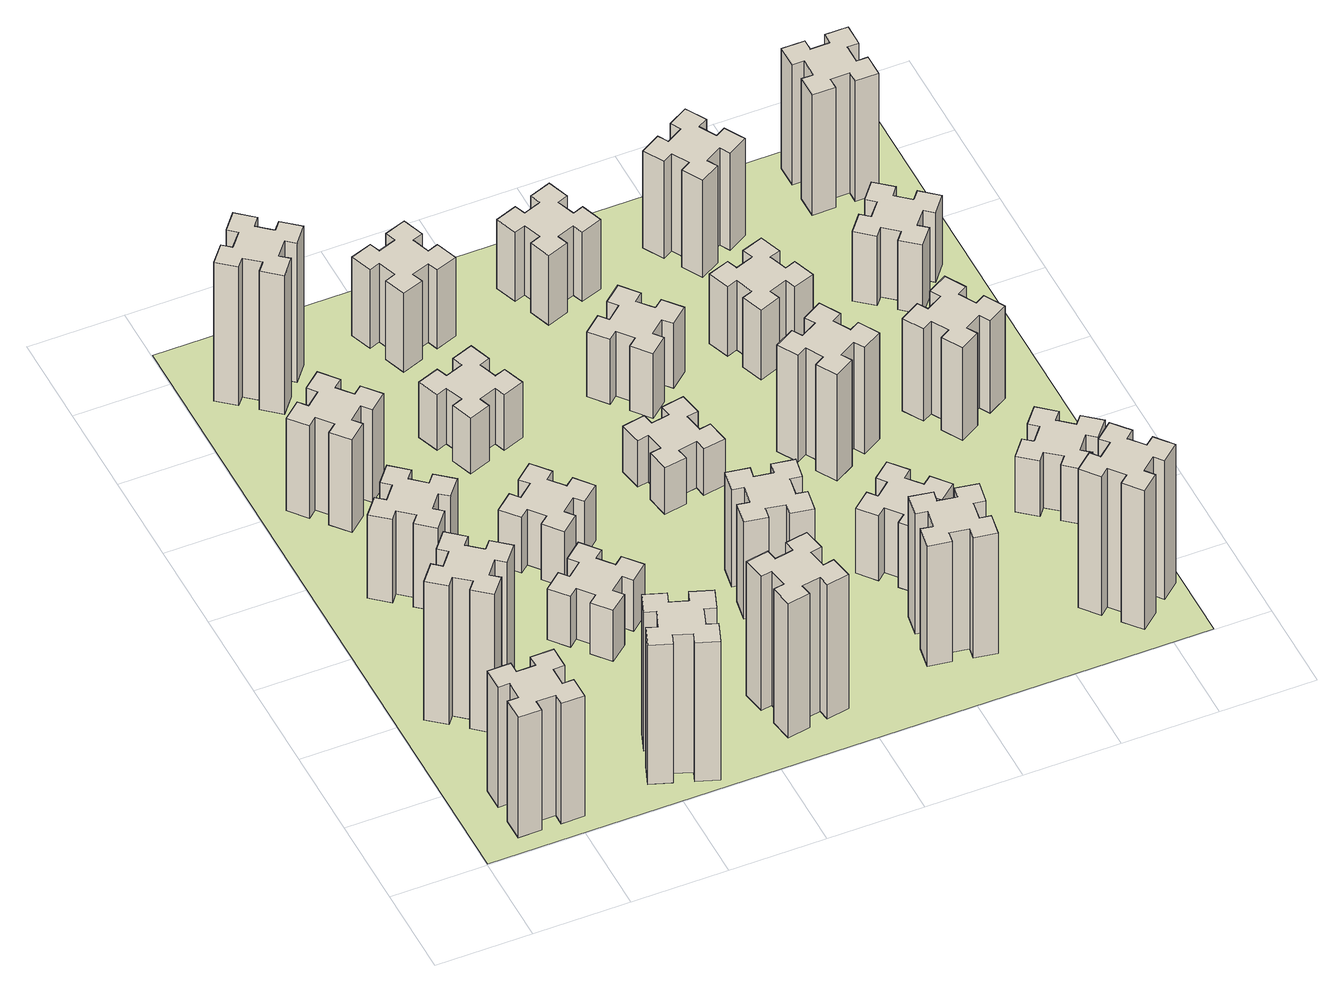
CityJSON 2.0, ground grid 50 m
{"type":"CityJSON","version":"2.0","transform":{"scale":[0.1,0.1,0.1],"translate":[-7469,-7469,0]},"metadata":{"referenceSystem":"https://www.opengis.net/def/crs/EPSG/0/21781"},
"CityObjects":{
"building1":{"type":"Building","attributes":{"class":"1000","function":"1000","usage":"1000","yearOfConstruction":2016,"roofType":"1000","measuredHeight":78,"storeysAboveGround":30,"storeysBelowGround":0},"geometry":[{"type":"Solid","lod":"1","boundaries":[[[[0,1,2,3,4,5,6,7,8,9,10,11,12,13,14,15,16,17,18,19]],[[17,16,20,21]],[[16,15,22,20]],[[15,14,23,22]],[[14,13,24,23]],[[13,12,25,24]],[[12,11,26,25]],[[11,10,27,26]],[[10,9,28,27]],[[9,8,29,28]],[[8,7,30,29]],[[7,6,31,30]],[[6,5,32,31]],[[5,4,33,32]],[[4,3,34,33]],[[3,2,35,34]],[[2,1,36,35]],[[1,0,37,36]],[[0,19,38,37]],[[19,18,39,38]],[[18,17,21,39]],[[24,25,26,27,28,29,30,31,32,33,34,35,36,37,38,39,21,20,22,23]]]]}]},
"building2":{"type":"Building","attributes":{"class":"1000","function":"1000","usage":"1000","yearOfConstruction":2016,"roofType":"1000","measuredHeight":90,"storeysAboveGround":30,"storeysBelowGround":0},"geometry":[{"type":"Solid","lod":"1","boundaries":[[[[40,41,42,43,44,45,46,47,48,49,50,51,52,53,54,55,56,57,58,59]],[[57,56,60,61]],[[56,55,62,60]],[[55,54,63,62]],[[54,53,64,63]],[[53,52,65,64]],[[52,51,66,65]],[[51,50,67,66]],[[50,49,68,67]],[[49,48,69,68]],[[48,47,70,69]],[[47,46,71,70]],[[46,45,72,71]],[[45,44,73,72]],[[44,43,74,73]],[[43,42,75,74]],[[42,41,76,75]],[[41,40,77,76]],[[40,59,78,77]],[[59,58,79,78]],[[58,57,61,79]],[[64,65,66,67,68,69,70,71,72,73,74,75,76,77,78,79,61,60,62,63]]]]}]},
"building3":{"type":"Building","attributes":{"class":"1000","function":"1000","usage":"1000","yearOfConstruction":2016,"roofType":"1000","measuredHeight":54,"storeysAboveGround":30,"storeysBelowGround":0},"geometry":[{"type":"Solid","lod":"1","boundaries":[[[[80,81,82,83,84,85,86,87,88,89,90,91,92,93,94,95,96,97,98,99]],[[97,96,100,101]],[[96,95,102,100]],[[95,94,103,102]],[[94,93,104,103]],[[93,92,105,104]],[[92,91,106,105]],[[91,90,107,106]],[[90,89,108,107]],[[89,88,109,108]],[[88,87,110,109]],[[87,86,111,110]],[[86,85,112,111]],[[85,84,113,112]],[[84,83,114,113]],[[83,82,115,114]],[[82,81,116,115]],[[81,80,117,116]],[[80,99,118,117]],[[99,98,119,118]],[[98,97,101,119]],[[104,105,106,107,108,109,110,111,112,113,114,115,116,117,118,119,101,100,102,103]]]]}]},
"building4":{"type":"Building","attributes":{"class":"1000","function":"1000","usage":"1000","yearOfConstruction":2016,"roofType":"1000","measuredHeight":60,"storeysAboveGround":30,"storeysBelowGround":0},"geometry":[{"type":"Solid","lod":"1","boundaries":[[[[120,121,122,123,124,125,126,127,128,129,130,131,132,133,134,135,136,137,138,139]],[[137,136,140,141]],[[136,135,142,140]],[[135,134,143,142]],[[134,133,144,143]],[[133,132,145,144]],[[132,131,146,145]],[[131,130,147,146]],[[130,129,148,147]],[[129,128,149,148]],[[128,127,150,149]],[[127,126,151,150]],[[126,125,152,151]],[[125,124,153,152]],[[124,123,154,153]],[[123,122,155,154]],[[122,121,156,155]],[[121,120,157,156]],[[120,139,158,157]],[[139,138,159,158]],[[138,137,141,159]],[[144,145,146,147,148,149,150,151,152,153,154,155,156,157,158,159,141,140,142,143]]]]}]},
"building5":{"type":"Building","attributes":{"class":"1000","function":"1000","usage":"1000","yearOfConstruction":2016,"roofType":"1000","measuredHeight":90,"storeysAboveGround":30,"storeysBelowGround":0},"geometry":[{"type":"Solid","lod":"1","boundaries":[[[[160,161,162,163,164,165,166,167,168,169,170,171,172,173,174,175,176,177,178,179]],[[177,176,180,181]],[[176,175,182,180]],[[175,174,183,182]],[[174,173,184,183]],[[173,172,185,184]],[[172,171,186,185]],[[171,170,187,186]],[[170,169,188,187]],[[169,168,189,188]],[[168,167,190,189]],[[167,166,191,190]],[[166,165,192,191]],[[165,164,193,192]],[[164,163,194,193]],[[163,162,195,194]],[[162,161,196,195]],[[161,160,197,196]],[[160,179,198,197]],[[179,178,199,198]],[[178,177,181,199]],[[184,185,186,187,188,189,190,191,192,193,194,195,196,197,198,199,181,180,182,183]]]]}]},
"building6":{"type":"Building","attributes":{"class":"1000","function":"1000","usage":"1000","yearOfConstruction":2016,"roofType":"1000","measuredHeight":90,"storeysAboveGround":30,"storeysBelowGround":0},"geometry":[{"type":"Solid","lod":"1","boundaries":[[[[200,201,202,203,204,205,206,207,208,209,210,211,212,213,214,215,216,217,218,219]],[[217,216,220,221]],[[216,215,222,220]],[[215,214,223,222]],[[214,213,224,223]],[[213,212,225,224]],[[212,211,226,225]],[[211,210,227,226]],[[210,209,228,227]],[[209,208,229,228]],[[208,207,230,229]],[[207,206,231,230]],[[206,205,232,231]],[[205,204,233,232]],[[204,203,234,233]],[[203,202,235,234]],[[202,201,236,235]],[[201,200,237,236]],[[200,219,238,237]],[[219,218,239,238]],[[218,217,221,239]],[[224,225,226,227,228,229,230,231,232,233,234,235,236,237,238,239,221,220,222,223]]]]}]},
"building7":{"type":"Building","attributes":{"class":"1000","function":"1000","usage":"1000","yearOfConstruction":2016,"roofType":"1000","measuredHeight":33,"storeysAboveGround":30,"storeysBelowGround":0},"geometry":[{"type":"Solid","lod":"1","boundaries":[[[[240,241,242,243,244,245,246,247,248,249,250,251,252,253,254,255,256,257,258,259]],[[257,256,260,261]],[[256,255,262,260]],[[255,254,263,262]],[[254,253,264,263]],[[253,252,265,264]],[[252,251,266,265]],[[251,250,267,266]],[[250,249,268,267]],[[249,248,269,268]],[[248,247,270,269]],[[247,246,271,270]],[[246,245,272,271]],[[245,244,273,272]],[[244,243,274,273]],[[243,242,275,274]],[[242,241,276,275]],[[241,240,277,276]],[[240,259,278,277]],[[259,258,279,278]],[[258,257,261,279]],[[264,265,266,267,268,269,270,271,272,273,274,275,276,277,278,279,261,260,262,263]]]]}]},
"building8":{"type":"Building","attributes":{"class":"1000","function":"1000","usage":"1000","yearOfConstruction":2016,"roofType":"1000","measuredHeight":36,"storeysAboveGround":30,"storeysBelowGround":0},"geometry":[{"type":"Solid","lod":"1","boundaries":[[[[280,281,282,283,284,285,286,287,288,289,290,291,292,293,294,295,296,297,298,299]],[[297,296,300,301]],[[296,295,302,300]],[[295,294,303,302]],[[294,293,304,303]],[[293,292,305,304]],[[292,291,306,305]],[[291,290,307,306]],[[290,289,308,307]],[[289,288,309,308]],[[288,287,310,309]],[[287,286,311,310]],[[286,285,312,311]],[[285,284,313,312]],[[284,283,314,313]],[[283,282,315,314]],[[282,281,316,315]],[[281,280,317,316]],[[280,299,318,317]],[[299,298,319,318]],[[298,297,301,319]],[[304,305,306,307,308,309,310,311,312,313,314,315,316,317,318,319,301,300,302,303]]]]}]},
"building9":{"type":"Building","attributes":{"class":"1000","function":"1000","usage":"1000","yearOfConstruction":2016,"roofType":"1000","measuredHeight":87,"storeysAboveGround":30,"storeysBelowGround":0},"geometry":[{"type":"Solid","lod":"1","boundaries":[[[[320,321,322,323,324,325,326,327,328,329,330,331,332,333,334,335,336,337,338,339]],[[337,336,340,341]],[[336,335,342,340]],[[335,334,343,342]],[[334,333,344,343]],[[333,332,345,344]],[[332,331,346,345]],[[331,330,347,346]],[[330,329,348,347]],[[329,328,349,348]],[[328,327,350,349]],[[327,326,351,350]],[[326,325,352,351]],[[325,324,353,352]],[[324,323,354,353]],[[323,322,355,354]],[[322,321,356,355]],[[321,320,357,356]],[[320,339,358,357]],[[339,338,359,358]],[[338,337,341,359]],[[344,345,346,347,348,349,350,351,352,353,354,355,356,357,358,359,341,340,342,343]]]]}]},
"building10":{"type":"Building","attributes":{"class":"1000","function":"1000","usage":"1000","yearOfConstruction":2016,"roofType":"1000","measuredHeight":36,"storeysAboveGround":30,"storeysBelowGround":0},"geometry":[{"type":"Solid","lod":"1","boundaries":[[[[360,361,362,363,364,365,366,367,368,369,370,371,372,373,374,375,376,377,378,379]],[[377,376,380,381]],[[376,375,382,380]],[[375,374,383,382]],[[374,373,384,383]],[[373,372,385,384]],[[372,371,386,385]],[[371,370,387,386]],[[370,369,388,387]],[[369,368,389,388]],[[368,367,390,389]],[[367,366,391,390]],[[366,365,392,391]],[[365,364,393,392]],[[364,363,394,393]],[[363,362,395,394]],[[362,361,396,395]],[[361,360,397,396]],[[360,379,398,397]],[[379,378,399,398]],[[378,377,381,399]],[[384,385,386,387,388,389,390,391,392,393,394,395,396,397,398,399,381,380,382,383]]]]}]},
"building11":{"type":"Building","attributes":{"class":"1000","function":"1000","usage":"1000","yearOfConstruction":2016,"roofType":"1000","measuredHeight":51,"storeysAboveGround":30,"storeysBelowGround":0},"geometry":[{"type":"Solid","lod":"1","boundaries":[[[[400,401,402,403,404,405,406,407,408,409,410,411,412,413,414,415,416,417,418,419]],[[417,416,420,421]],[[416,415,422,420]],[[415,414,423,422]],[[414,413,424,423]],[[413,412,425,424]],[[412,411,426,425]],[[411,410,427,426]],[[410,409,428,427]],[[409,408,429,428]],[[408,407,430,429]],[[407,406,431,430]],[[406,405,432,431]],[[405,404,433,432]],[[404,403,434,433]],[[403,402,435,434]],[[402,401,436,435]],[[401,400,437,436]],[[400,419,438,437]],[[419,418,439,438]],[[418,417,421,439]],[[424,425,426,427,428,429,430,431,432,433,434,435,436,437,438,439,421,420,422,423]]]]}]},
"building12":{"type":"Building","attributes":{"class":"1000","function":"1000","usage":"1000","yearOfConstruction":2016,"roofType":"1000","measuredHeight":63,"storeysAboveGround":30,"storeysBelowGround":0},"geometry":[{"type":"Solid","lod":"1","boundaries":[[[[440,441,442,443,444,445,446,447,448,449,450,451,452,453,454,455,456,457,458,459]],[[457,456,460,461]],[[456,455,462,460]],[[455,454,463,462]],[[454,453,464,463]],[[453,452,465,464]],[[452,451,466,465]],[[451,450,467,466]],[[450,449,468,467]],[[449,448,469,468]],[[448,447,470,469]],[[447,446,471,470]],[[446,445,472,471]],[[445,444,473,472]],[[444,443,474,473]],[[443,442,475,474]],[[442,441,476,475]],[[441,440,477,476]],[[440,459,478,477]],[[459,458,479,478]],[[458,457,461,479]],[[464,465,466,467,468,469,470,471,472,473,474,475,476,477,478,479,461,460,462,463]]]]}]},
"building13":{"type":"Building","attributes":{"class":"1000","function":"1000","usage":"1000","yearOfConstruction":2016,"roofType":"1000","measuredHeight":30,"storeysAboveGround":30,"storeysBelowGround":0},"geometry":[{"type":"Solid","lod":"1","boundaries":[[[[480,481,482,483,484,485,486,487,488,489,490,491,492,493,494,495,496,497,498,499]],[[497,496,500,501]],[[496,495,502,500]],[[495,494,503,502]],[[494,493,504,503]],[[493,492,505,504]],[[492,491,506,505]],[[491,490,507,506]],[[490,489,508,507]],[[489,488,509,508]],[[488,487,510,509]],[[487,486,511,510]],[[486,485,512,511]],[[485,484,513,512]],[[484,483,514,513]],[[483,482,515,514]],[[482,481,516,515]],[[481,480,517,516]],[[480,499,518,517]],[[499,498,519,518]],[[498,497,501,519]],[[504,505,506,507,508,509,510,511,512,513,514,515,516,517,518,519,501,500,502,503]]]]}]},
"building14":{"type":"Building","attributes":{"class":"1000","function":"1000","usage":"1000","yearOfConstruction":2016,"roofType":"1000","measuredHeight":42,"storeysAboveGround":30,"storeysBelowGround":0},"geometry":[{"type":"Solid","lod":"1","boundaries":[[[[520,521,522,523,524,525,526,527,528,529,530,531,532,533,534,535,536,537,538,539]],[[537,536,540,541]],[[536,535,542,540]],[[535,534,543,542]],[[534,533,544,543]],[[533,532,545,544]],[[532,531,546,545]],[[531,530,547,546]],[[530,529,548,547]],[[529,528,549,548]],[[528,527,550,549]],[[527,526,551,550]],[[526,525,552,551]],[[525,524,553,552]],[[524,523,554,553]],[[523,522,555,554]],[[522,521,556,555]],[[521,520,557,556]],[[520,539,558,557]],[[539,538,559,558]],[[538,537,541,559]],[[544,545,546,547,548,549,550,551,552,553,554,555,556,557,558,559,541,540,542,543]]]]}]},
"building15":{"type":"Building","attributes":{"class":"1000","function":"1000","usage":"1000","yearOfConstruction":2016,"roofType":"1000","measuredHeight":78,"storeysAboveGround":30,"storeysBelowGround":0},"geometry":[{"type":"Solid","lod":"1","boundaries":[[[[560,561,562,563,564,565,566,567,568,569,570,571,572,573,574,575,576,577,578,579]],[[577,576,580,581]],[[576,575,582,580]],[[575,574,583,582]],[[574,573,584,583]],[[573,572,585,584]],[[572,571,586,585]],[[571,570,587,586]],[[570,569,588,587]],[[569,568,589,588]],[[568,567,590,589]],[[567,566,591,590]],[[566,565,592,591]],[[565,564,593,592]],[[564,563,594,593]],[[563,562,595,594]],[[562,561,596,595]],[[561,560,597,596]],[[560,579,598,597]],[[579,578,599,598]],[[578,577,581,599]],[[584,585,586,587,588,589,590,591,592,593,594,595,596,597,598,599,581,580,582,583]]]]}]},
"building16":{"type":"Building","attributes":{"class":"1000","function":"1000","usage":"1000","yearOfConstruction":2016,"roofType":"1000","measuredHeight":45,"storeysAboveGround":30,"storeysBelowGround":0},"geometry":[{"type":"Solid","lod":"1","boundaries":[[[[600,601,602,603,604,605,606,607,608,609,610,611,612,613,614,615,616,617,618,619]],[[617,616,620,621]],[[616,615,622,620]],[[615,614,623,622]],[[614,613,624,623]],[[613,612,625,624]],[[612,611,626,625]],[[611,610,627,626]],[[610,609,628,627]],[[609,608,629,628]],[[608,607,630,629]],[[607,606,631,630]],[[606,605,632,631]],[[605,604,633,632]],[[604,603,634,633]],[[603,602,635,634]],[[602,601,636,635]],[[601,600,637,636]],[[600,619,638,637]],[[619,618,639,638]],[[618,617,621,639]],[[624,625,626,627,628,629,630,631,632,633,634,635,636,637,638,639,621,620,622,623]]]]}]},
"building17":{"type":"Building","attributes":{"class":"1000","function":"1000","usage":"1000","yearOfConstruction":2016,"roofType":"1000","measuredHeight":42,"storeysAboveGround":30,"storeysBelowGround":0},"geometry":[{"type":"Solid","lod":"1","boundaries":[[[[640,641,642,643,644,645,646,647,648,649,650,651,652,653,654,655,656,657,658,659]],[[657,656,660,661]],[[656,655,662,660]],[[655,654,663,662]],[[654,653,664,663]],[[653,652,665,664]],[[652,651,666,665]],[[651,650,667,666]],[[650,649,668,667]],[[649,648,669,668]],[[648,647,670,669]],[[647,646,671,670]],[[646,645,672,671]],[[645,644,673,672]],[[644,643,674,673]],[[643,642,675,674]],[[642,641,676,675]],[[641,640,677,676]],[[640,659,678,677]],[[659,658,679,678]],[[658,657,661,679]],[[664,665,666,667,668,669,670,671,672,673,674,675,676,677,678,679,661,660,662,663]]]]}]},
"building18":{"type":"Building","attributes":{"class":"1000","function":"1000","usage":"1000","yearOfConstruction":2016,"roofType":"1000","measuredHeight":69,"storeysAboveGround":30,"storeysBelowGround":0},"geometry":[{"type":"Solid","lod":"1","boundaries":[[[[680,681,682,683,684,685,686,687,688,689,690,691,692,693,694,695,696,697,698,699]],[[697,696,700,701]],[[696,695,702,700]],[[695,694,703,702]],[[694,693,704,703]],[[693,692,705,704]],[[692,691,706,705]],[[691,690,707,706]],[[690,689,708,707]],[[689,688,709,708]],[[688,687,710,709]],[[687,686,711,710]],[[686,685,712,711]],[[685,684,713,712]],[[684,683,714,713]],[[683,682,715,714]],[[682,681,716,715]],[[681,680,717,716]],[[680,699,718,717]],[[699,698,719,718]],[[698,697,701,719]],[[704,705,706,707,708,709,710,711,712,713,714,715,716,717,718,719,701,700,702,703]]]]}]},
"building19":{"type":"Building","attributes":{"class":"1000","function":"1000","usage":"1000","yearOfConstruction":2016,"roofType":"1000","measuredHeight":45,"storeysAboveGround":30,"storeysBelowGround":0},"geometry":[{"type":"Solid","lod":"1","boundaries":[[[[720,721,722,723,724,725,726,727,728,729,730,731,732,733,734,735,736,737,738,739]],[[737,736,740,741]],[[736,735,742,740]],[[735,734,743,742]],[[734,733,744,743]],[[733,732,745,744]],[[732,731,746,745]],[[731,730,747,746]],[[730,729,748,747]],[[729,728,749,748]],[[728,727,750,749]],[[727,726,751,750]],[[726,725,752,751]],[[725,724,753,752]],[[724,723,754,753]],[[723,722,755,754]],[[722,721,756,755]],[[721,720,757,756]],[[720,739,758,757]],[[739,738,759,758]],[[738,737,741,759]],[[744,745,746,747,748,749,750,751,752,753,754,755,756,757,758,759,741,740,742,743]]]]}]},
"building20":{"type":"Building","attributes":{"class":"1000","function":"1000","usage":"1000","yearOfConstruction":2016,"roofType":"1000","measuredHeight":90,"storeysAboveGround":30,"storeysBelowGround":0},"geometry":[{"type":"Solid","lod":"1","boundaries":[[[[760,761,762,763,764,765,766,767,768,769,770,771,772,773,774,775,776,777,778,779]],[[777,776,780,781]],[[776,775,782,780]],[[775,774,783,782]],[[774,773,784,783]],[[773,772,785,784]],[[772,771,786,785]],[[771,770,787,786]],[[770,769,788,787]],[[769,768,789,788]],[[768,767,790,789]],[[767,766,791,790]],[[766,765,792,791]],[[765,764,793,792]],[[764,763,794,793]],[[763,762,795,794]],[[762,761,796,795]],[[761,760,797,796]],[[760,779,798,797]],[[779,778,799,798]],[[778,777,781,799]],[[784,785,786,787,788,789,790,791,792,793,794,795,796,797,798,799,781,780,782,783]]]]}]},
"building21":{"type":"Building","attributes":{"class":"1000","function":"1000","usage":"1000","yearOfConstruction":2016,"roofType":"1000","measuredHeight":63,"storeysAboveGround":30,"storeysBelowGround":0},"geometry":[{"type":"Solid","lod":"1","boundaries":[[[[800,801,802,803,804,805,806,807,808,809,810,811,812,813,814,815,816,817,818,819]],[[817,816,820,821]],[[816,815,822,820]],[[815,814,823,822]],[[814,813,824,823]],[[813,812,825,824]],[[812,811,826,825]],[[811,810,827,826]],[[810,809,828,827]],[[809,808,829,828]],[[808,807,830,829]],[[807,806,831,830]],[[806,805,832,831]],[[805,804,833,832]],[[804,803,834,833]],[[803,802,835,834]],[[802,801,836,835]],[[801,800,837,836]],[[800,819,838,837]],[[819,818,839,838]],[[818,817,821,839]],[[824,825,826,827,828,829,830,831,832,833,834,835,836,837,838,839,821,820,822,823]]]]}]},
"building22":{"type":"Building","attributes":{"class":"1000","function":"1000","usage":"1000","yearOfConstruction":2016,"roofType":"1000","measuredHeight":36,"storeysAboveGround":30,"storeysBelowGround":0},"geometry":[{"type":"Solid","lod":"1","boundaries":[[[[840,841,842,843,844,845,846,847,848,849,850,851,852,853,854,855,856,857,858,859]],[[857,856,860,861]],[[856,855,862,860]],[[855,854,863,862]],[[854,853,864,863]],[[853,852,865,864]],[[852,851,866,865]],[[851,850,867,866]],[[850,849,868,867]],[[849,848,869,868]],[[848,847,870,869]],[[847,846,871,870]],[[846,845,872,871]],[[845,844,873,872]],[[844,843,874,873]],[[843,842,875,874]],[[842,841,876,875]],[[841,840,877,876]],[[840,859,878,877]],[[859,858,879,878]],[[858,857,861,879]],[[864,865,866,867,868,869,870,871,872,873,874,875,876,877,878,879,861,860,862,863]]]]}]},
"building23":{"type":"Building","attributes":{"class":"1000","function":"1000","usage":"1000","yearOfConstruction":2016,"roofType":"1000","measuredHeight":60,"storeysAboveGround":30,"storeysBelowGround":0},"geometry":[{"type":"Solid","lod":"1","boundaries":[[[[880,881,882,883,884,885,886,887,888,889,890,891,892,893,894,895,896,897,898,899]],[[897,896,900,901]],[[896,895,902,900]],[[895,894,903,902]],[[894,893,904,903]],[[893,892,905,904]],[[892,891,906,905]],[[891,890,907,906]],[[890,889,908,907]],[[889,888,909,908]],[[888,887,910,909]],[[887,886,911,910]],[[886,885,912,911]],[[885,884,913,912]],[[884,883,914,913]],[[883,882,915,914]],[[882,881,916,915]],[[881,880,917,916]],[[880,899,918,917]],[[899,898,919,918]],[[898,897,901,919]],[[904,905,906,907,908,909,910,911,912,913,914,915,916,917,918,919,901,900,902,903]]]]}]},
"building24":{"type":"Building","attributes":{"class":"1000","function":"1000","usage":"1000","yearOfConstruction":2016,"roofType":"1000","measuredHeight":45,"storeysAboveGround":30,"storeysBelowGround":0},"geometry":[{"type":"Solid","lod":"1","boundaries":[[[[920,921,922,923,924,925,926,927,928,929,930,931,932,933,934,935,936,937,938,939]],[[937,936,940,941]],[[936,935,942,940]],[[935,934,943,942]],[[934,933,944,943]],[[933,932,945,944]],[[932,931,946,945]],[[931,930,947,946]],[[930,929,948,947]],[[929,928,949,948]],[[928,927,950,949]],[[927,926,951,950]],[[926,925,952,951]],[[925,924,953,952]],[[924,923,954,953]],[[923,922,955,954]],[[922,921,956,955]],[[921,920,957,956]],[[920,939,958,957]],[[939,938,959,958]],[[938,937,941,959]],[[944,945,946,947,948,949,950,951,952,953,954,955,956,957,958,959,941,940,942,943]]]]}]},
"building25":{"type":"Building","attributes":{"class":"1000","function":"1000","usage":"1000","yearOfConstruction":2016,"roofType":"1000","measuredHeight":78,"storeysAboveGround":30,"storeysBelowGround":0},"geometry":[{"type":"Solid","lod":"1","boundaries":[[[[960,961,962,963,964,965,966,967,968,969,970,971,972,973,974,975,976,977,978,979]],[[977,976,980,981]],[[976,975,982,980]],[[975,974,983,982]],[[974,973,984,983]],[[973,972,985,984]],[[972,971,986,985]],[[971,970,987,986]],[[970,969,988,987]],[[969,968,989,988]],[[968,967,990,989]],[[967,966,991,990]],[[966,965,992,991]],[[965,964,993,992]],[[964,963,994,993]],[[963,962,995,994]],[[962,961,996,995]],[[961,960,997,996]],[[960,979,998,997]],[[979,978,999,998]],[[978,977,981,999]],[[984,985,986,987,988,989,990,991,992,993,994,995,996,997,998,999,981,980,982,983]]]]}]},
"landuse1":{"type":"LandUse","attributes":{"name":"plot1","function":"1010"},"geometry":[{"type":"MultiSurface","lod":"1","boundaries":[[[1000,1001,1002,1003]]]}]}
},
"vertices":[
[265,325,0],[265,225,0],[205,225,0],[205,105,0],[325,105,0],[325,165,0],[425,165,0],[425,105,0],[545,105,0],[545,225,0],[485,225,0],[485,325,0],[545,325,0],[545,445,0],[425,445,0],[425,385,0],[325,385,0],[325,445,0],[205,445,0],[205,325,0],[325,385,780],[325,445,780],[425,385,780],[425,445,780],[545,445,780],[545,325,780],[485,325,780],[485,225,780],[545,225,780],[545,105,780],[425,105,780],[425,165,780],[325,165,780],[325,105,780],[205,105,780],[205,225,780],[265,225,780],[265,325,780],[205,325,780],[205,445,780],
[484,1067,0],[408,1132,0],[446,1178,0],[354,1255,0],[277,1163,0],[323,1124,0],[259,1048,0],[213,1086,0],[136,994,0],[228,917,0],[266,963,0],[343,899,0],[304,853,0],[396,776,0],[473,868,0],[427,906,0],[492,983,0],[538,944,0],[615,1036,0],[523,1113,0],[492,983,900],[538,944,900],[427,906,900],[473,868,900],[396,776,900],[304,853,900],[343,899,900],[266,963,900],[228,917,900],[136,994,900],[213,1086,900],[259,1048,900],[323,1124,900],[277,1163,900],[354,1255,900],[446,1178,900],[408,1132,900],[484,1067,900],[523,1113,900],[615,1036,900],
[584,1907,0],[508,1972,0],[546,2018,0],[454,2095,0],[377,2003,0],[423,1964,0],[359,1888,0],[313,1926,0],[236,1834,0],[328,1757,0],[366,1803,0],[443,1739,0],[404,1693,0],[496,1616,0],[573,1708,0],[527,1746,0],[592,1823,0],[638,1784,0],[715,1876,0],[623,1953,0],[592,1823,540],[638,1784,540],[527,1746,540],[573,1708,540],[496,1616,540],[404,1693,540],[443,1739,540],[366,1803,540],[328,1757,540],[236,1834,540],[313,1926,540],[359,1888,540],[423,1964,540],[377,2003,540],[454,2095,540],[546,2018,540],[508,1972,540],[584,1907,540],[623,1953,540],[715,1876,540],
[492,2528,0],[427,2604,0],[473,2643,0],[396,2735,0],[304,2658,0],[343,2612,0],[266,2547,0],[228,2593,0],[136,2516,0],[213,2424,0],[259,2463,0],[323,2386,0],[277,2348,0],[354,2256,0],[446,2333,0],[408,2379,0],[484,2443,0],[523,2397,0],[615,2474,0],[538,2566,0],[484,2443,600],[523,2397,600],[408,2379,600],[446,2333,600],[354,2256,600],[277,2348,600],[323,2386,600],[259,2463,600],[213,2424,600],[136,2516,600],[228,2593,600],[266,2547,600],[343,2612,600],[304,2658,600],[396,2735,600],[473,2643,600],[427,2604,600],[492,2528,600],[538,2566,600],[615,2474,600],
[1029,360,0],[995,266,0],[939,287,0],[897,174,0],[1010,133,0],[1031,189,0],[1125,155,0],[1104,99,0],[1217,57,0],[1258,170,0],[1202,191,0],[1236,285,0],[1292,264,0],[1333,377,0],[1220,418,0],[1200,362,0],[1106,396,0],[1127,452,0],[1014,493,0],[973,380,0],[1106,396,900],[1127,452,900],[1200,362,900],[1220,418,900],[1333,377,900],[1292,264,900],[1236,285,900],[1202,191,900],[1258,170,900],[1217,57,900],[1104,99,900],[1125,155,900],[1031,189,900],[1010,133,900],[897,174,900],[939,287,900],[995,266,900],[1029,360,900],[973,380,900],[1014,493,900],
[484,3387,0],[408,3452,0],[446,3498,0],[354,3575,0],[277,3483,0],[323,3444,0],[259,3368,0],[213,3406,0],[136,3314,0],[228,3237,0],[266,3283,0],[343,3219,0],[304,3173,0],[396,3096,0],[473,3188,0],[427,3226,0],[492,3303,0],[538,3264,0],[615,3356,0],[523,3433,0],[492,3303,900],[538,3264,900],[427,3226,900],[473,3188,900],[396,3096,900],[304,3173,900],[343,3219,900],[266,3283,900],[228,3237,900],[136,3314,900],[213,3406,900],[259,3368,900],[323,3444,900],[277,3483,900],[354,3575,900],[446,3498,900],[408,3452,900],[484,3387,900],[523,3433,900],[615,3356,900],
[1083,1332,0],[1006,1267,0],[968,1313,0],[876,1236,0],[953,1144,0],[999,1183,0],[1063,1106,0],[1017,1068,0],[1094,976,0],[1186,1053,0],[1148,1099,0],[1224,1163,0],[1263,1117,0],[1355,1194,0],[1278,1286,0],[1232,1248,0],[1167,1324,0],[1213,1363,0],[1136,1455,0],[1044,1378,0],[1167,1324,330],[1213,1363,330],[1232,1248,330],[1278,1286,330],[1355,1194,330],[1263,1117,330],[1224,1163,330],[1148,1099,330],[1186,1053,330],[1094,976,330],[1017,1068,330],[1063,1106,330],[999,1183,330],[953,1144,330],[876,1236,330],[968,1313,330],[1006,1267,330],[1083,1332,330],[1044,1378,330],[1136,1455,330],
[999,1723,0],[1063,1646,0],[1017,1608,0],[1094,1516,0],[1186,1593,0],[1148,1639,0],[1224,1703,0],[1263,1657,0],[1355,1734,0],[1278,1826,0],[1232,1788,0],[1167,1864,0],[1213,1903,0],[1136,1995,0],[1044,1918,0],[1083,1872,0],[1006,1807,0],[968,1853,0],[876,1776,0],[953,1684,0],[1006,1807,360],[968,1853,360],[1083,1872,360],[1044,1918,360],[1136,1995,360],[1213,1903,360],[1167,1864,360],[1232,1788,360],[1278,1826,360],[1355,1734,360],[1263,1657,360],[1224,1703,360],[1148,1639,360],[1186,1593,360],[1094,1516,360],[1017,1608,360],[1063,1646,360],[999,1723,360],[953,1684,360],[876,1776,360],
[1785,492,0],[1687,475,0],[1677,534,0],[1558,513,0],[1579,395,0],[1638,405,0],[1656,307,0],[1597,297,0],[1617,178,0],[1736,199,0],[1725,258,0],[1824,276,0],[1834,217,0],[1952,237,0],[1931,356,0],[1872,345,0],[1855,444,0],[1914,454,0],[1893,572,0],[1775,551,0],[1855,444,870],[1914,454,870],[1872,345,870],[1931,356,870],[1952,237,870],[1834,217,870],[1824,276,870],[1725,258,870],[1736,199,870],[1617,178,870],[1597,297,870],[1656,307,870],[1638,405,870],[1579,395,870],[1558,513,870],[1677,534,870],[1687,475,870],[1785,492,870],[1775,551,870],[1893,572,870],
[1125,2716,0],[1031,2682,0],[1010,2738,0],[897,2697,0],[939,2584,0],[995,2605,0],[1029,2511,0],[973,2490,0],[1014,2377,0],[1127,2419,0],[1106,2475,0],[1200,2509,0],[1220,2453,0],[1333,2494,0],[1292,2607,0],[1236,2586,0],[1202,2680,0],[1258,2700,0],[1217,2813,0],[1104,2772,0],[1202,2680,360],[1258,2700,360],[1236,2586,360],[1292,2607,360],[1333,2494,360],[1220,2453,360],[1200,2509,360],[1106,2475,360],[1127,2419,360],[1014,2377,360],[973,2490,360],[1029,2511,360],[995,2605,360],[939,2584,360],[897,2697,360],[1010,2738,360],[1031,2682,360],[1125,2716,360],[1104,2772,360],[1217,2813,360],
[1125,3456,0],[1031,3422,0],[1010,3478,0],[897,3437,0],[939,3324,0],[995,3345,0],[1029,3251,0],[973,3230,0],[1014,3117,0],[1127,3159,0],[1106,3215,0],[1200,3249,0],[1220,3193,0],[1333,3234,0],[1292,3347,0],[1236,3326,0],[1202,3420,0],[1258,3440,0],[1217,3553,0],[1104,3512,0],[1202,3420,510],[1258,3440,510],[1236,3326,510],[1292,3347,510],[1333,3234,510],[1220,3193,510],[1200,3249,510],[1106,3215,510],[1127,3159,510],[1014,3117,510],[973,3230,510],[1029,3251,510],[995,3345,510],[939,3324,510],[897,3437,510],[1010,3478,510],[1031,3422,510],[1125,3456,510],[1104,3512,510],[1217,3553,510],
[2055,1047,0],[2072,1145,0],[2131,1135,0],[2152,1253,0],[2034,1274,0],[2024,1215,0],[1925,1232,0],[1936,1291,0],[1817,1312,0],[1797,1194,0],[1856,1184,0],[1838,1085,0],[1779,1096,0],[1758,977,0],[1877,957,0],[1887,1016,0],[1985,998,0],[1975,939,0],[2093,918,0],[2114,1037,0],[1985,998,630],[1975,939,630],[1887,1016,630],[1877,957,630],[1758,977,630],[1779,1096,630],[1838,1085,630],[1856,1184,630],[1797,1194,630],[1817,1312,630],[1936,1291,630],[1925,1232,630],[2024,1215,630],[2034,1274,630],[2152,1253,630],[2131,1135,630],[2072,1145,630],[2055,1047,630],[2114,1037,630],[2093,918,630],
[1972,1925,0],[1955,2024,0],[2014,2034,0],[1993,2152,0],[1875,2131,0],[1885,2072,0],[1787,2055,0],[1777,2114,0],[1658,2093,0],[1679,1975,0],[1738,1985,0],[1756,1887,0],[1697,1877,0],[1717,1758,0],[1836,1779,0],[1825,1838,0],[1924,1856,0],[1934,1797,0],[2052,1817,0],[2031,1936,0],[1924,1856,300],[1934,1797,300],[1825,1838,300],[1836,1779,300],[1717,1758,300],[1697,1877,300],[1756,1887,300],[1738,1985,300],[1679,1975,300],[1658,2093,300],[1777,2114,300],[1787,2055,300],[1885,2072,300],[1875,2131,300],[1993,2152,300],[2014,2034,300],[1955,2024,300],[1972,1925,300],[2031,1936,300],[2052,1817,300],
[1988,2479,0],[2064,2543,0],[2103,2497,0],[2195,2574,0],[2118,2666,0],[2072,2628,0],[2007,2704,0],[2053,2743,0],[1976,2835,0],[1884,2758,0],[1923,2712,0],[1846,2647,0],[1808,2693,0],[1716,2616,0],[1793,2524,0],[1839,2563,0],[1903,2486,0],[1857,2448,0],[1934,2356,0],[2026,2433,0],[1903,2486,420],[1857,2448,420],[1839,2563,420],[1793,2524,420],[1716,2616,420],[1808,2693,420],[1846,2647,420],[1923,2712,420],[1884,2758,420],[1976,2835,420],[2053,2743,420],[2007,2704,420],[2072,2628,420],[2118,2666,420],[2195,2574,420],[2103,2497,420],[2064,2543,420],[1988,2479,420],[2026,2433,420],[1934,2356,420],
[2496,544,0],[2478,445,0],[2419,456,0],[2398,337,0],[2517,317,0],[2527,376,0],[2625,358,0],[2615,299,0],[2733,278,0],[2754,397,0],[2695,407,0],[2712,505,0],[2771,495,0],[2792,613,0],[2674,634,0],[2664,575,0],[2565,592,0],[2576,651,0],[2457,672,0],[2437,554,0],[2565,592,780],[2576,651,780],[2664,575,780],[2674,634,780],[2792,613,780],[2771,495,780],[2712,505,780],[2695,407,780],[2754,397,780],[2733,278,780],[2615,299,780],[2625,358,780],[2527,376,780],[2517,317,780],[2398,337,780],[2419,456,780],[2478,445,780],[2496,544,780],[2437,554,780],[2457,672,780],
[1865,3456,0],[1771,3422,0],[1750,3478,0],[1637,3437,0],[1679,3324,0],[1735,3345,0],[1769,3251,0],[1713,3230,0],[1754,3117,0],[1867,3159,0],[1846,3215,0],[1940,3249,0],[1960,3193,0],[2073,3234,0],[2032,3347,0],[1976,3326,0],[1942,3420,0],[1998,3440,0],[1957,3553,0],[1844,3512,0],[1942,3420,450],[1998,3440,450],[1976,3326,450],[2032,3347,450],[2073,3234,450],[1960,3193,450],[1940,3249,450],[1846,3215,450],[1867,3159,450],[1754,3117,450],[1713,3230,450],[1769,3251,450],[1735,3345,450],[1679,3324,450],[1637,3437,450],[1750,3478,450],[1771,3422,450],[1865,3456,450],[1844,3512,450],[1957,3553,450],
[2628,899,0],[2704,963,0],[2743,917,0],[2835,994,0],[2758,1086,0],[2712,1048,0],[2647,1124,0],[2693,1163,0],[2616,1255,0],[2524,1178,0],[2563,1132,0],[2486,1067,0],[2448,1113,0],[2356,1036,0],[2433,944,0],[2479,983,0],[2543,906,0],[2497,868,0],[2574,776,0],[2666,853,0],[2543,906,420],[2497,868,420],[2479,983,420],[2433,944,420],[2356,1036,420],[2448,1113,420],[2486,1067,420],[2563,1132,420],[2524,1178,420],[2616,1255,420],[2693,1163,420],[2647,1124,420],[2712,1048,420],[2758,1086,420],[2835,994,420],[2743,917,420],[2704,963,420],[2628,899,420],[2666,853,420],[2574,776,420],
[2607,1735,0],[2694,1785,0],[2724,1733,0],[2828,1793,0],[2768,1897,0],[2716,1867,0],[2666,1954,0],[2718,1984,0],[2658,2088,0],[2554,2028,0],[2584,1976,0],[2497,1926,0],[2467,1978,0],[2363,1918,0],[2423,1814,0],[2475,1844,0],[2525,1757,0],[2473,1727,0],[2533,1623,0],[2637,1683,0],[2525,1757,690],[2473,1727,690],[2475,1844,690],[2423,1814,690],[2363,1918,690],[2467,1978,690],[2497,1926,690],[2584,1976,690],[2554,2028,690],[2658,2088,690],[2718,1984,690],[2666,1954,690],[2716,1867,690],[2768,1897,690],[2828,1793,690],[2724,1733,690],[2694,1785,690],[2607,1735,690],[2637,1683,690],[2533,1623,690],
[2586,2475,0],[2680,2509,0],[2700,2453,0],[2813,2494,0],[2772,2607,0],[2716,2586,0],[2682,2680,0],[2738,2700,0],[2697,2813,0],[2584,2772,0],[2605,2716,0],[2511,2682,0],[2490,2738,0],[2377,2697,0],[2419,2584,0],[2475,2605,0],[2509,2511,0],[2453,2490,0],[2494,2377,0],[2607,2419,0],[2509,2511,450],[2453,2490,450],[2475,2605,450],[2419,2584,450],[2377,2697,450],[2490,2738,450],[2511,2682,450],[2605,2716,450],[2584,2772,450],[2697,2813,450],[2738,2700,450],[2682,2680,450],[2716,2586,450],[2772,2607,450],[2813,2494,450],[2700,2453,450],[2680,2509,450],[2586,2475,450],[2607,2419,450],[2494,2377,450],
[3468,259,0],[3544,323,0],[3583,277,0],[3675,354,0],[3598,446,0],[3552,408,0],[3487,484,0],[3533,523,0],[3456,615,0],[3364,538,0],[3403,492,0],[3326,427,0],[3288,473,0],[3196,396,0],[3273,304,0],[3319,343,0],[3383,266,0],[3337,228,0],[3414,136,0],[3506,213,0],[3383,266,900],[3337,228,900],[3319,343,900],[3273,304,900],[3196,396,900],[3288,473,900],[3326,427,900],[3403,492,900],[3364,538,900],[3456,615,900],[3533,523,900],[3487,484,900],[3552,408,900],[3598,446,900],[3675,354,900],[3583,277,900],[3544,323,900],[3468,259,900],[3506,213,900],[3414,136,900],
[2716,3347,0],[2666,3434,0],[2718,3464,0],[2658,3568,0],[2554,3508,0],[2584,3456,0],[2497,3406,0],[2467,3458,0],[2363,3398,0],[2423,3294,0],[2475,3324,0],[2525,3237,0],[2473,3207,0],[2533,3103,0],[2637,3163,0],[2607,3215,0],[2694,3265,0],[2724,3213,0],[2828,3273,0],[2768,3377,0],[2694,3265,630],[2724,3213,630],[2607,3215,630],[2637,3163,630],[2533,3103,630],[2473,3207,630],[2525,3237,630],[2475,3324,630],[2423,3294,630],[2363,3398,630],[2467,3458,630],[2497,3406,630],[2584,3456,630],[2554,3508,630],[2658,3568,630],[2718,3464,630],[2666,3434,630],[2716,3347,630],[2768,3377,630],[2828,3273,630],
[3487,1006,0],[3552,1083,0],[3598,1044,0],[3675,1136,0],[3583,1213,0],[3544,1167,0],[3468,1232,0],[3506,1278,0],[3414,1355,0],[3337,1263,0],[3383,1224,0],[3319,1148,0],[3273,1186,0],[3196,1094,0],[3288,1017,0],[3326,1063,0],[3403,999,0],[3364,953,0],[3456,876,0],[3533,968,0],[3403,999,360],[3364,953,360],[3326,1063,360],[3288,1017,360],[3196,1094,360],[3273,1186,360],[3319,1148,360],[3383,1224,360],[3337,1263,360],[3414,1355,360],[3506,1278,360],[3468,1232,360],[3544,1167,360],[3583,1213,360],[3675,1136,360],[3598,1044,360],[3552,1083,360],[3487,1006,360],[3533,968,360],[3456,876,360],
[3224,1976,0],[3137,1926,0],[3107,1978,0],[3003,1918,0],[3063,1814,0],[3115,1844,0],[3165,1757,0],[3113,1727,0],[3173,1623,0],[3277,1683,0],[3247,1735,0],[3334,1785,0],[3364,1733,0],[3468,1793,0],[3408,1897,0],[3356,1867,0],[3306,1954,0],[3358,1984,0],[3298,2088,0],[3194,2028,0],[3306,1954,600],[3358,1984,600],[3356,1867,600],[3408,1897,600],[3468,1793,600],[3364,1733,600],[3334,1785,600],[3247,1735,600],[3277,1683,600],[3173,1623,600],[3113,1727,600],[3165,1757,600],[3115,1844,600],[3063,1814,600],[3003,1918,600],[3107,1978,600],[3137,1926,600],[3224,1976,600],[3194,2028,600],[3298,2088,600],
[3444,2747,0],[3368,2812,0],[3406,2858,0],[3314,2935,0],[3237,2843,0],[3283,2804,0],[3219,2728,0],[3173,2766,0],[3096,2674,0],[3188,2597,0],[3226,2643,0],[3303,2579,0],[3264,2533,0],[3356,2456,0],[3433,2548,0],[3387,2586,0],[3452,2663,0],[3498,2624,0],[3575,2716,0],[3483,2793,0],[3452,2663,450],[3498,2624,450],[3387,2586,450],[3433,2548,450],[3356,2456,450],[3264,2533,450],[3303,2579,450],[3226,2643,450],[3188,2597,450],[3096,2674,450],[3173,2766,450],[3219,2728,450],[3283,2804,450],[3237,2843,450],[3314,2935,450],[3406,2858,450],[3368,2812,450],[3444,2747,450],[3483,2793,450],[3575,2716,450],
[3285,3325,0],[3385,3325,0],[3385,3265,0],[3505,3265,0],[3505,3385,0],[3445,3385,0],[3445,3485,0],[3505,3485,0],[3505,3605,0],[3385,3605,0],[3385,3545,0],[3285,3545,0],[3285,3605,0],[3165,3605,0],[3165,3485,0],[3225,3485,0],[3225,3385,0],[3165,3385,0],[3165,3265,0],[3285,3265,0],[3225,3385,780],[3165,3385,780],[3225,3485,780],[3165,3485,780],[3165,3605,780],[3285,3605,780],[3285,3545,780],[3385,3545,780],[3385,3605,780],[3505,3605,780],[3505,3485,780],[3445,3485,780],[3445,3385,780],[3505,3385,780],[3505,3265,780],[3385,3265,780],[3385,3325,780],[3285,3325,780],[3285,3265,780],[3165,3265,780],
[5,3705,0],[3705,3705,0],[3705,5,0],[5,5,0]
]}
